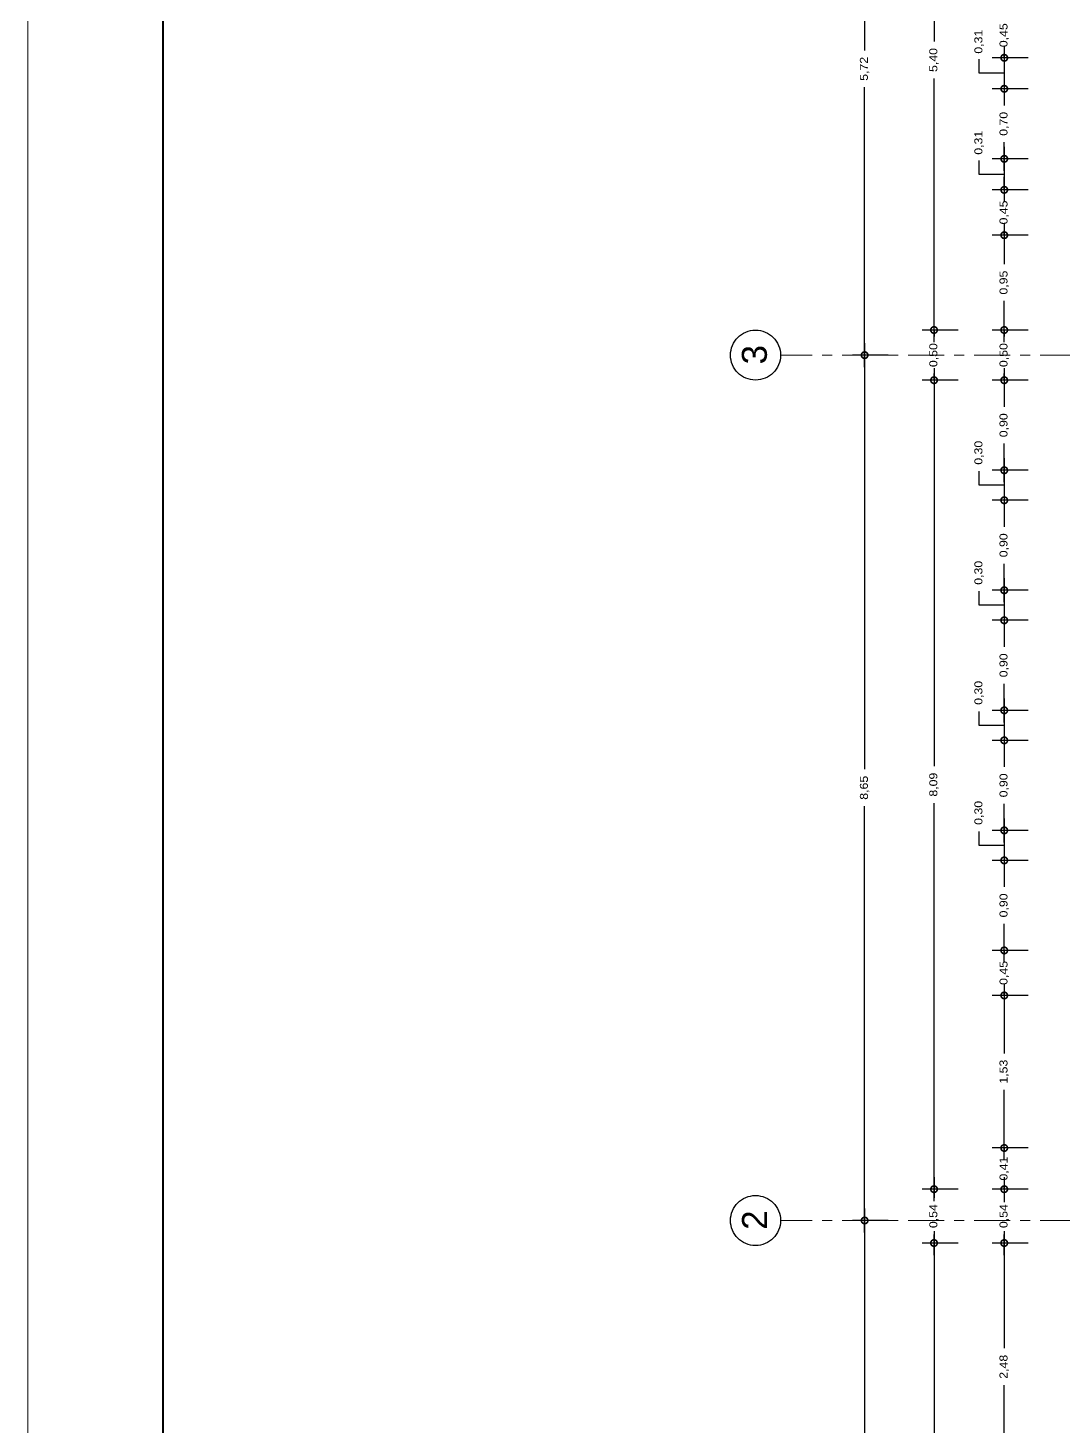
# Model space of a CAD drawing. Header units: millimetres. Extents: x -1459 to -1413, y -119 to 301.
# Drawn here: x -1459.03 to -1448.68, y -104.2 to -90.23 of the extents above; entities that cross this region are included whole.
import ezdxf

# ---------------------------------------------------------------- set-up
doc = ezdxf.new("R2010")
doc.units = ezdxf.units.MM
doc.linetypes.add('ACAD_ISO10W100', pattern=[18, 12, -3, 0, -3])
doc.layers.get('0').update_dxf_attribs({"lineweight": 0})
doc.layers.get('Defpoints').update_dxf_attribs({"lineweight": 5})
for name, color, linetype, lineweight in [('COTAS', 190, 'Continuous', 9), ('EJES', 2, 'ACAD_ISO10W100', 13), ('ROTULO', 7, 'Continuous', 5)]:
    doc.layers.add(name, color=color, linetype=linetype, lineweight=lineweight)
doc.styles.add('ARIAL DERECHO', font='arial.ttf', dxfattribs={"width": 1.1})
doc.styles.add('arial normal', font='arial.ttf', dxfattribs={"height": 0.25})
doc.dimstyles.new('COTAS 50 OK', dxfattribs={"dimtxt": 0.08, "dimasz": 0.13, "dimexe": 0.12, "dimexo": 0.2, "dimgap": 0.07, "dimtad": 0, "dimtih": 1, "dimtoh": 1, "dimzin": 0, "dimtxsty": 'ARIAL DERECHO', "dimblk": 'DOTSMALL', "dimcen": 0.15, "dimdle": 0.12, "dimadec": 0, "dimazin": 0, "dimtfac": 1, "dimtmove": 1, "dimatfit": 3, "dimfxl": 1, "dimtzin": 0, "dimarcsym": 0})

# ---------------------------------------------------------------- blocks, each defined once
blk = doc.blocks.new('_DotSmall')
at = {"color": 0, "linetype": 'ByBlock', "const_width": 0.5}
blk.add_lwpolyline([(-0.0625, 0, 1), (0.0625, 0, 1)], format="xyb", close=True, dxfattribs=at)
blk = doc.blocks.new('*D40')
at = {"layer": 'COTAS', "color": 0, "lineweight": -2}
for p, q in [((-1449.266, -101.717), (-1449.266, -101.922)), ((-1449.028, -101.837), (-1449.386, -101.837)), ((-1449.266, -102.495), (-1449.266, -102.29)), ((-1449.028, -102.375), (-1449.386, -102.375))]:
    blk.add_line(p, q, dxfattribs=at)
at = {"layer": 'Defpoints', "color": 0}
for p in [(-1448.828, -101.837), (-1449.266, -102.375), (-1448.828, -102.375)]:
    blk.add_point(p, dxfattribs=at)
at = {"layer": 'COTAS', "color": 0, "lineweight": -2, "xscale": 0.13, "yscale": 0.13, "zscale": 0.13}
for p, rotation in [((-1449.266, -101.837), 90), ((-1449.266, -102.375), 270)]:
    blk.add_blockref('_DotSmall', p, dxfattribs=dict(at, rotation=rotation))
at = {"layer": 'COTAS', "color": 0, "insert": (-1449.266, -102.106), "char_height": 0.08, "attachment_point": 5, "rotation": 90, "style": 'ARIAL DERECHO'}
blk.add_mtext('0,54', dxfattribs=at)
blk = doc.blocks.new('*D42')
at = {"layer": 'COTAS', "color": 0, "lineweight": -2}
for p, q in [((-1449.028, -98.25), (-1449.386, -98.25)), ((-1449.266, -98.13), (-1449.266, -98.67)), ((-1449.517, -98.4), (-1449.517, -98.26)), ((-1449.266, -98.4), (-1449.517, -98.4)), ((-1449.028, -98.55), (-1449.386, -98.55))]:
    blk.add_line(p, q, dxfattribs=at)
at = {"layer": 'Defpoints', "color": 0}
for p in [(-1448.828, -98.25), (-1449.266, -98.55), (-1448.828, -98.55)]:
    blk.add_point(p, dxfattribs=at)
at = {"layer": 'COTAS', "color": 0, "lineweight": -2, "xscale": 0.13, "yscale": 0.13, "zscale": 0.13}
for p, rotation in [((-1449.266, -98.25), 90), ((-1449.266, -98.55), 270)]:
    blk.add_blockref('_DotSmall', p, dxfattribs=dict(at, rotation=rotation))
at = {"layer": 'COTAS', "color": 0, "insert": (-1449.517, -98.075), "char_height": 0.08, "attachment_point": 5, "rotation": 90, "style": 'ARIAL DERECHO'}
blk.add_mtext('0,30', dxfattribs=at)
blk = doc.blocks.new('*D43')
at = {"layer": 'COTAS', "color": 0, "lineweight": -2}
for p, q in [((-1449.266, -101.425), (-1449.266, -101.295)), ((-1449.028, -101.425), (-1449.386, -101.425)), ((-1449.266, -101.425), (-1449.266, -101.455)), ((-1449.028, -101.837), (-1449.386, -101.837)), ((-1449.266, -101.837), (-1449.266, -101.807)), ((-1449.266, -101.837), (-1449.266, -101.967))]:
    blk.add_line(p, q, dxfattribs=at)
at = {"layer": 'Defpoints', "color": 0}
for p in [(-1448.828, -101.425), (-1449.266, -101.837), (-1448.828, -101.837)]:
    blk.add_point(p, dxfattribs=at)
at = {"layer": 'COTAS', "color": 0, "lineweight": -2, "xscale": 0.13, "yscale": 0.13, "zscale": 0.13}
for p, rotation in [((-1449.266, -101.425), 270), ((-1449.266, -101.837), 90)]:
    blk.add_blockref('_DotSmall', p, dxfattribs=dict(at, rotation=rotation))
at = {"layer": 'COTAS', "color": 0, "insert": (-1449.266, -101.631), "char_height": 0.08, "attachment_point": 5, "rotation": 90, "style": 'ARIAL DERECHO'}
blk.add_mtext('0,41', dxfattribs=at)
blk = doc.blocks.new('*D44')
at = {"layer": 'COTAS', "color": 0, "lineweight": -2}
for p, q in [((-1449.266, -99.78), (-1449.266, -100.482)), ((-1449.028, -99.9), (-1449.386, -99.9)), ((-1449.266, -101.545), (-1449.266, -100.842)), ((-1449.028, -101.425), (-1449.386, -101.425))]:
    blk.add_line(p, q, dxfattribs=at)
at = {"layer": 'Defpoints', "color": 0}
for p in [(-1448.828, -99.9), (-1449.266, -101.425), (-1448.828, -101.425)]:
    blk.add_point(p, dxfattribs=at)
at = {"layer": 'COTAS', "color": 0, "lineweight": -2, "xscale": 0.13, "yscale": 0.13, "zscale": 0.13}
for p, rotation in [((-1449.266, -99.9), 90), ((-1449.266, -101.425), 270)]:
    blk.add_blockref('_DotSmall', p, dxfattribs=dict(at, rotation=rotation))
at = {"layer": 'COTAS', "color": 0, "insert": (-1449.266, -100.662), "char_height": 0.08, "attachment_point": 5, "rotation": 90, "style": 'ARIAL DERECHO'}
blk.add_mtext('1,53', dxfattribs=at)
blk = doc.blocks.new('*D45')
at = {"layer": 'COTAS', "color": 0, "lineweight": -2}
for p, q in [((-1449.266, -98.43), (-1449.266, -98.815)), ((-1449.028, -98.55), (-1449.386, -98.55)), ((-1449.266, -99.57), (-1449.266, -99.184)), ((-1449.028, -99.45), (-1449.386, -99.45))]:
    blk.add_line(p, q, dxfattribs=at)
at = {"layer": 'Defpoints', "color": 0}
for p in [(-1448.828, -98.55), (-1449.266, -99.45), (-1448.828, -99.45)]:
    blk.add_point(p, dxfattribs=at)
at = {"layer": 'COTAS', "color": 0, "lineweight": -2, "xscale": 0.13, "yscale": 0.13, "zscale": 0.13}
for p, rotation in [((-1449.266, -98.55), 90), ((-1449.266, -99.45), 270)]:
    blk.add_blockref('_DotSmall', p, dxfattribs=dict(at, rotation=rotation))
at = {"layer": 'COTAS', "color": 0, "insert": (-1449.266, -99), "char_height": 0.08, "attachment_point": 5, "rotation": 90, "style": 'ARIAL DERECHO'}
blk.add_mtext('0,90', dxfattribs=at)
blk = doc.blocks.new('*D46')
at = {"layer": 'COTAS', "color": 0, "lineweight": -2}
for p, q in [((-1449.266, -96.93), (-1449.266, -97.47)), ((-1449.517, -97.2), (-1449.517, -97.06)), ((-1449.028, -97.05), (-1449.386, -97.05)), ((-1449.266, -97.2), (-1449.517, -97.2)), ((-1449.028, -97.35), (-1449.386, -97.35))]:
    blk.add_line(p, q, dxfattribs=at)
at = {"layer": 'Defpoints', "color": 0}
for p in [(-1448.828, -97.05), (-1449.266, -97.35), (-1448.828, -97.35)]:
    blk.add_point(p, dxfattribs=at)
at = {"layer": 'COTAS', "color": 0, "lineweight": -2, "xscale": 0.13, "yscale": 0.13, "zscale": 0.13}
for p, rotation in [((-1449.266, -97.05), 90), ((-1449.266, -97.35), 270)]:
    blk.add_blockref('_DotSmall', p, dxfattribs=dict(at, rotation=rotation))
at = {"layer": 'COTAS', "color": 0, "insert": (-1449.517, -96.875), "char_height": 0.08, "attachment_point": 5, "rotation": 90, "style": 'ARIAL DERECHO'}
blk.add_mtext('0,30', dxfattribs=at)
blk = doc.blocks.new('*D47')
at = {"layer": 'COTAS', "color": 0, "lineweight": -2}
for p, q in [((-1449.266, -97.23), (-1449.266, -97.615)), ((-1449.028, -97.35), (-1449.386, -97.35)), ((-1449.266, -98.37), (-1449.266, -97.984)), ((-1449.028, -98.25), (-1449.386, -98.25))]:
    blk.add_line(p, q, dxfattribs=at)
at = {"layer": 'Defpoints', "color": 0}
for p in [(-1448.828, -97.35), (-1449.266, -98.25), (-1448.828, -98.25)]:
    blk.add_point(p, dxfattribs=at)
at = {"layer": 'COTAS', "color": 0, "lineweight": -2, "xscale": 0.13, "yscale": 0.13, "zscale": 0.13}
for p, rotation in [((-1449.266, -97.35), 90), ((-1449.266, -98.25), 270)]:
    blk.add_blockref('_DotSmall', p, dxfattribs=dict(at, rotation=rotation))
at = {"layer": 'COTAS', "color": 0, "insert": (-1449.266, -97.8), "char_height": 0.08, "attachment_point": 5, "rotation": 90, "style": 'ARIAL DERECHO'}
blk.add_mtext('0,90', dxfattribs=at)
blk = doc.blocks.new('*D51')
at = {"layer": 'COTAS', "color": 0, "lineweight": -2}
for p, q in [((-1449.968, -101.717), (-1449.968, -101.922)), ((-1449.728, -101.837), (-1450.088, -101.837)), ((-1449.968, -102.495), (-1449.968, -102.29)), ((-1449.728, -102.375), (-1450.088, -102.375))]:
    blk.add_line(p, q, dxfattribs=at)
at = {"layer": 'Defpoints', "color": 0}
for p in [(-1449.528, -101.837), (-1449.968, -102.375), (-1449.528, -102.375)]:
    blk.add_point(p, dxfattribs=at)
at = {"layer": 'COTAS', "color": 0, "lineweight": -2, "xscale": 0.13, "yscale": 0.13, "zscale": 0.13}
for p, rotation in [((-1449.968, -101.837), 90), ((-1449.968, -102.375), 270)]:
    blk.add_blockref('_DotSmall', p, dxfattribs=dict(at, rotation=rotation))
at = {"layer": 'COTAS', "color": 0, "insert": (-1449.968, -102.106), "char_height": 0.08, "attachment_point": 5, "rotation": 90, "style": 'ARIAL DERECHO'}
blk.add_mtext('0,54', dxfattribs=at)
blk = doc.blocks.new('*D55')
at = {"layer": 'COTAS', "color": 0, "lineweight": -2}
for p, q in [((-1449.028, -90.837), (-1449.386, -90.837)), ((-1449.266, -90.717), (-1449.266, -91.003)), ((-1449.266, -91.657), (-1449.266, -91.371)), ((-1449.028, -91.537), (-1449.386, -91.537))]:
    blk.add_line(p, q, dxfattribs=at)
at = {"layer": 'Defpoints', "color": 0}
for p in [(-1448.828, -90.837), (-1449.266, -91.537), (-1448.828, -91.537)]:
    blk.add_point(p, dxfattribs=at)
at = {"layer": 'COTAS', "color": 0, "lineweight": -2, "xscale": 0.13, "yscale": 0.13, "zscale": 0.13}
for p, rotation in [((-1449.266, -90.837), 90), ((-1449.266, -91.537), 270)]:
    blk.add_blockref('_DotSmall', p, dxfattribs=dict(at, rotation=rotation))
at = {"layer": 'COTAS', "color": 0, "insert": (-1449.266, -91.187), "char_height": 0.08, "attachment_point": 5, "rotation": 90, "style": 'ARIAL DERECHO'}
blk.add_mtext('0,70', dxfattribs=at)
blk = doc.blocks.new('*D56')
at = {"layer": 'COTAS', "color": 0, "lineweight": -2}
for p, q in [((-1449.266, -92.18), (-1449.266, -92.589)), ((-1449.028, -92.3), (-1449.386, -92.3)), ((-1449.266, -93.368), (-1449.266, -92.958)), ((-1449.028, -93.248), (-1449.386, -93.248))]:
    blk.add_line(p, q, dxfattribs=at)
at = {"layer": 'Defpoints', "color": 0}
for p in [(-1448.828, -92.3), (-1449.266, -93.248), (-1448.828, -93.248)]:
    blk.add_point(p, dxfattribs=at)
at = {"layer": 'COTAS', "color": 0, "lineweight": -2, "xscale": 0.13, "yscale": 0.13, "zscale": 0.13}
for p, rotation in [((-1449.266, -92.3), 90), ((-1449.266, -93.248), 270)]:
    blk.add_blockref('_DotSmall', p, dxfattribs=dict(at, rotation=rotation))
at = {"layer": 'COTAS', "color": 0, "insert": (-1449.266, -92.774), "char_height": 0.08, "attachment_point": 5, "rotation": 90, "style": 'ARIAL DERECHO'}
blk.add_mtext('0,95', dxfattribs=at)
blk = doc.blocks.new('*D88')
at = {"layer": 'COTAS', "color": 0, "lineweight": -2}
for p, q in [((-1449.968, -102.255), (-1449.968, -105.415)), ((-1449.728, -102.375), (-1450.088, -102.375)), ((-1449.968, -108.945), (-1449.968, -105.784)), ((-1449.728, -108.825), (-1450.088, -108.825))]:
    blk.add_line(p, q, dxfattribs=at)
at = {"layer": 'Defpoints', "color": 0}
for p in [(-1449.528, -102.375), (-1449.968, -108.825), (-1449.528, -108.825)]:
    blk.add_point(p, dxfattribs=at)
at = {"layer": 'COTAS', "color": 0, "lineweight": -2, "xscale": 0.13, "yscale": 0.13, "zscale": 0.13}
for p, rotation in [((-1449.968, -102.375), 90), ((-1449.968, -108.825), 270)]:
    blk.add_blockref('_DotSmall', p, dxfattribs=dict(at, rotation=rotation))
at = {"layer": 'COTAS', "color": 0, "insert": (-1449.968, -105.6), "char_height": 0.08, "attachment_point": 5, "rotation": 90, "style": 'ARIAL DERECHO'}
blk.add_mtext('6,45', dxfattribs=at)
blk = doc.blocks.new('*D89')
at = {"layer": 'COTAS', "color": 0, "lineweight": -2}
for p, q in [((-1450.428, -93.499), (-1450.782, -93.499)), ((-1450.662, -93.379), (-1450.662, -97.639)), ((-1450.662, -102.27), (-1450.662, -98.009)), ((-1450.428, -102.15), (-1450.782, -102.15))]:
    blk.add_line(p, q, dxfattribs=at)
at = {"layer": 'Defpoints', "color": 0}
for p in [(-1450.228, -93.499), (-1450.662, -102.15), (-1450.228, -102.15)]:
    blk.add_point(p, dxfattribs=at)
at = {"layer": 'COTAS', "color": 0, "lineweight": -2, "xscale": 0.13, "yscale": 0.13, "zscale": 0.13}
for p, rotation in [((-1450.662, -93.499), 90), ((-1450.662, -102.15), 270)]:
    blk.add_blockref('_DotSmall', p, dxfattribs=dict(at, rotation=rotation))
at = {"layer": 'COTAS', "color": 0, "insert": (-1450.662, -97.824), "char_height": 0.08, "attachment_point": 5, "rotation": 90, "style": 'ARIAL DERECHO'}
blk.add_mtext('8,65', dxfattribs=at)
blk = doc.blocks.new('*D90')
at = {"layer": 'COTAS', "color": 0, "lineweight": -2}
for p, q in [((-1450.428, -102.15), (-1450.782, -102.15)), ((-1450.662, -102.03), (-1450.662, -105.352)), ((-1450.662, -109.045), (-1450.662, -105.722)), ((-1450.428, -108.925), (-1450.782, -108.925))]:
    blk.add_line(p, q, dxfattribs=at)
at = {"layer": 'Defpoints', "color": 0}
for p in [(-1450.228, -102.15), (-1450.662, -108.925), (-1450.228, -108.925)]:
    blk.add_point(p, dxfattribs=at)
at = {"layer": 'COTAS', "color": 0, "lineweight": -2, "xscale": 0.13, "yscale": 0.13, "zscale": 0.13}
for p, rotation in [((-1450.662, -102.15), 90), ((-1450.662, -108.925), 270)]:
    blk.add_blockref('_DotSmall', p, dxfattribs=dict(at, rotation=rotation))
at = {"layer": 'COTAS', "color": 0, "insert": (-1450.662, -105.537), "char_height": 0.08, "attachment_point": 5, "rotation": 90, "style": 'ARIAL DERECHO'}
blk.add_mtext('6,78', dxfattribs=at)
blk = doc.blocks.new('*D91')
at = {"layer": 'COTAS', "color": 0, "lineweight": -2}
for p, q in [((-1449.968, -87.73), (-1449.968, -90.364)), ((-1449.728, -87.85), (-1450.088, -87.85)), ((-1449.968, -93.368), (-1449.968, -90.733)), ((-1449.728, -93.248), (-1450.088, -93.248))]:
    blk.add_line(p, q, dxfattribs=at)
at = {"layer": 'Defpoints', "color": 0}
for p in [(-1449.528, -87.85), (-1449.968, -93.248), (-1449.528, -93.248)]:
    blk.add_point(p, dxfattribs=at)
at = {"layer": 'COTAS', "color": 0, "lineweight": -2, "xscale": 0.13, "yscale": 0.13, "zscale": 0.13}
for p, rotation in [((-1449.968, -87.85), 90), ((-1449.968, -93.248), 270)]:
    blk.add_blockref('_DotSmall', p, dxfattribs=dict(at, rotation=rotation))
at = {"layer": 'COTAS', "color": 0, "insert": (-1449.968, -90.549), "char_height": 0.08, "attachment_point": 5, "rotation": 90, "style": 'ARIAL DERECHO'}
blk.add_mtext('5,40', dxfattribs=at)
blk = doc.blocks.new('*D93')
at = {"layer": 'COTAS', "color": 0, "lineweight": -2}
for p, q in [((-1450.662, -87.655), (-1450.662, -90.453)), ((-1450.419, -87.775), (-1450.782, -87.775)), ((-1450.662, -93.619), (-1450.662, -90.82)), ((-1450.428, -93.499), (-1450.782, -93.499))]:
    blk.add_line(p, q, dxfattribs=at)
at = {"layer": 'Defpoints', "color": 0}
for p in [(-1450.219, -87.775), (-1450.662, -93.499), (-1450.228, -93.499)]:
    blk.add_point(p, dxfattribs=at)
at = {"layer": 'COTAS', "color": 0, "lineweight": -2, "xscale": 0.13, "yscale": 0.13, "zscale": 0.13}
for p, rotation in [((-1450.662, -87.775), 90), ((-1450.662, -93.499), 270)]:
    blk.add_blockref('_DotSmall', p, dxfattribs=dict(at, rotation=rotation))
at = {"layer": 'COTAS', "color": 0, "insert": (-1450.662, -90.637), "char_height": 0.08, "attachment_point": 5, "rotation": 90, "style": 'ARIAL DERECHO'}
blk.add_mtext('5,72', dxfattribs=at)
blk = doc.blocks.new('*D463')
at = {"layer": 'COTAS', "color": 0, "lineweight": -2}
for p, q in [((-1449.028, -96.15), (-1449.386, -96.15)), ((-1449.266, -96.03), (-1449.266, -96.415)), ((-1449.266, -97.17), (-1449.266, -96.784)), ((-1449.028, -97.05), (-1449.386, -97.05))]:
    blk.add_line(p, q, dxfattribs=at)
at = {"layer": 'Defpoints', "color": 0}
for p in [(-1448.828, -96.15), (-1449.266, -97.05), (-1448.828, -97.05)]:
    blk.add_point(p, dxfattribs=at)
at = {"layer": 'COTAS', "color": 0, "lineweight": -2, "xscale": 0.13, "yscale": 0.13, "zscale": 0.13}
for p, rotation in [((-1449.266, -96.15), 90), ((-1449.266, -97.05), 270)]:
    blk.add_blockref('_DotSmall', p, dxfattribs=dict(at, rotation=rotation))
at = {"layer": 'COTAS', "color": 0, "insert": (-1449.266, -96.6), "char_height": 0.08, "attachment_point": 5, "rotation": 90, "style": 'ARIAL DERECHO'}
blk.add_mtext('0,90', dxfattribs=at)
blk = doc.blocks.new('*D462')
at = {"layer": 'COTAS', "color": 0, "lineweight": -2}
for p, q in [((-1449.266, -95.73), (-1449.266, -96.27)), ((-1449.517, -96), (-1449.517, -95.86)), ((-1449.028, -95.85), (-1449.386, -95.85)), ((-1449.266, -96), (-1449.517, -96)), ((-1449.028, -96.15), (-1449.386, -96.15))]:
    blk.add_line(p, q, dxfattribs=at)
at = {"layer": 'Defpoints', "color": 0}
for p in [(-1448.828, -95.85), (-1449.266, -96.15), (-1448.828, -96.15)]:
    blk.add_point(p, dxfattribs=at)
at = {"layer": 'COTAS', "color": 0, "lineweight": -2, "xscale": 0.13, "yscale": 0.13, "zscale": 0.13}
for p, rotation in [((-1449.266, -95.85), 90), ((-1449.266, -96.15), 270)]:
    blk.add_blockref('_DotSmall', p, dxfattribs=dict(at, rotation=rotation))
at = {"layer": 'COTAS', "color": 0, "insert": (-1449.517, -95.675), "char_height": 0.08, "attachment_point": 5, "rotation": 90, "style": 'ARIAL DERECHO'}
blk.add_mtext('0,30', dxfattribs=at)
blk = doc.blocks.new('*D465')
at = {"layer": 'COTAS', "color": 0, "lineweight": -2}
for p, q in [((-1449.266, -94.83), (-1449.266, -95.215)), ((-1449.028, -94.95), (-1449.386, -94.95)), ((-1449.266, -95.97), (-1449.266, -95.584)), ((-1449.028, -95.85), (-1449.386, -95.85))]:
    blk.add_line(p, q, dxfattribs=at)
at = {"layer": 'Defpoints', "color": 0}
for p in [(-1448.828, -94.95), (-1449.266, -95.85), (-1448.828, -95.85)]:
    blk.add_point(p, dxfattribs=at)
at = {"layer": 'COTAS', "color": 0, "lineweight": -2, "xscale": 0.13, "yscale": 0.13, "zscale": 0.13}
for p, rotation in [((-1449.266, -94.95), 90), ((-1449.266, -95.85), 270)]:
    blk.add_blockref('_DotSmall', p, dxfattribs=dict(at, rotation=rotation))
at = {"layer": 'COTAS', "color": 0, "insert": (-1449.266, -95.4), "char_height": 0.08, "attachment_point": 5, "rotation": 90, "style": 'ARIAL DERECHO'}
blk.add_mtext('0,90', dxfattribs=at)
blk = doc.blocks.new('*D464')
at = {"layer": 'COTAS', "color": 0, "lineweight": -2}
for p, q in [((-1449.266, -94.53), (-1449.266, -95.07)), ((-1449.517, -94.8), (-1449.517, -94.66)), ((-1449.028, -94.65), (-1449.386, -94.65)), ((-1449.266, -94.8), (-1449.517, -94.8)), ((-1449.028, -94.95), (-1449.386, -94.95))]:
    blk.add_line(p, q, dxfattribs=at)
at = {"layer": 'Defpoints', "color": 0}
for p in [(-1448.828, -94.65), (-1449.266, -94.95), (-1448.828, -94.95)]:
    blk.add_point(p, dxfattribs=at)
at = {"layer": 'COTAS', "color": 0, "lineweight": -2, "xscale": 0.13, "yscale": 0.13, "zscale": 0.13}
for p, rotation in [((-1449.266, -94.65), 90), ((-1449.266, -94.95), 270)]:
    blk.add_blockref('_DotSmall', p, dxfattribs=dict(at, rotation=rotation))
at = {"layer": 'COTAS', "color": 0, "insert": (-1449.517, -94.475), "char_height": 0.08, "attachment_point": 5, "rotation": 90, "style": 'ARIAL DERECHO'}
blk.add_mtext('0,30', dxfattribs=at)
blk = doc.blocks.new('*D466')
at = {"layer": 'COTAS', "color": 0, "lineweight": -2}
for p, q in [((-1449.266, -93.63), (-1449.266, -94.015)), ((-1449.028, -93.75), (-1449.386, -93.75)), ((-1449.266, -94.77), (-1449.266, -94.384)), ((-1449.028, -94.65), (-1449.386, -94.65))]:
    blk.add_line(p, q, dxfattribs=at)
at = {"layer": 'Defpoints', "color": 0}
for p in [(-1448.828, -93.75), (-1449.266, -94.65), (-1448.828, -94.65)]:
    blk.add_point(p, dxfattribs=at)
at = {"layer": 'COTAS', "color": 0, "lineweight": -2, "xscale": 0.13, "yscale": 0.13, "zscale": 0.13}
for p, rotation in [((-1449.266, -93.75), 90), ((-1449.266, -94.65), 270)]:
    blk.add_blockref('_DotSmall', p, dxfattribs=dict(at, rotation=rotation))
at = {"layer": 'COTAS', "color": 0, "insert": (-1449.266, -94.2), "char_height": 0.08, "attachment_point": 5, "rotation": 90, "style": 'ARIAL DERECHO'}
blk.add_mtext('0,90', dxfattribs=at)
blk = doc.blocks.new('*D467')
at = {"layer": 'COTAS', "color": 0, "lineweight": -2}
for p, q in [((-1449.266, -93.248), (-1449.266, -93.118)), ((-1449.028, -93.248), (-1449.386, -93.248)), ((-1449.266, -93.248), (-1449.266, -93.314)), ((-1449.028, -93.75), (-1449.386, -93.75)), ((-1449.266, -93.75), (-1449.266, -93.683)), ((-1449.266, -93.75), (-1449.266, -93.88))]:
    blk.add_line(p, q, dxfattribs=at)
at = {"layer": 'Defpoints', "color": 0}
for p in [(-1448.828, -93.248), (-1449.266, -93.75), (-1448.828, -93.75)]:
    blk.add_point(p, dxfattribs=at)
at = {"layer": 'COTAS', "color": 0, "lineweight": -2, "xscale": 0.13, "yscale": 0.13, "zscale": 0.13}
for p, rotation in [((-1449.266, -93.248), 270), ((-1449.266, -93.75), 90)]:
    blk.add_blockref('_DotSmall', p, dxfattribs=dict(at, rotation=rotation))
at = {"layer": 'COTAS', "color": 0, "insert": (-1449.266, -93.499), "char_height": 0.08, "attachment_point": 5, "rotation": 90, "style": 'ARIAL DERECHO'}
blk.add_mtext('0,50', dxfattribs=at)
blk = doc.blocks.new('*D468')
at = {"layer": 'COTAS', "color": 0, "lineweight": -2}
for p, q in [((-1449.968, -93.248), (-1449.968, -93.118)), ((-1449.728, -93.248), (-1450.088, -93.248)), ((-1449.968, -93.248), (-1449.968, -93.314)), ((-1449.728, -93.75), (-1450.088, -93.75)), ((-1449.968, -93.75), (-1449.968, -93.683)), ((-1449.968, -93.75), (-1449.968, -93.88))]:
    blk.add_line(p, q, dxfattribs=at)
at = {"layer": 'Defpoints', "color": 0}
for p in [(-1449.528, -93.248), (-1449.968, -93.75), (-1449.528, -93.75)]:
    blk.add_point(p, dxfattribs=at)
at = {"layer": 'COTAS', "color": 0, "lineweight": -2, "xscale": 0.13, "yscale": 0.13, "zscale": 0.13}
for p, rotation in [((-1449.968, -93.248), 270), ((-1449.968, -93.75), 90)]:
    blk.add_blockref('_DotSmall', p, dxfattribs=dict(at, rotation=rotation))
at = {"layer": 'COTAS', "color": 0, "insert": (-1449.968, -93.499), "char_height": 0.08, "attachment_point": 5, "rotation": 90, "style": 'ARIAL DERECHO'}
blk.add_mtext('0,50', dxfattribs=at)
blk = doc.blocks.new('*D469')
at = {"layer": 'COTAS', "color": 0, "lineweight": -2}
for p, q in [((-1449.968, -93.63), (-1449.968, -97.609)), ((-1449.728, -93.75), (-1450.088, -93.75)), ((-1449.968, -101.957), (-1449.968, -97.978)), ((-1449.728, -101.837), (-1450.088, -101.837))]:
    blk.add_line(p, q, dxfattribs=at)
at = {"layer": 'Defpoints', "color": 0}
for p in [(-1449.528, -93.75), (-1449.968, -101.837), (-1449.528, -101.837)]:
    blk.add_point(p, dxfattribs=at)
at = {"layer": 'COTAS', "color": 0, "lineweight": -2, "xscale": 0.13, "yscale": 0.13, "zscale": 0.13}
for p, rotation in [((-1449.968, -93.75), 90), ((-1449.968, -101.837), 270)]:
    blk.add_blockref('_DotSmall', p, dxfattribs=dict(at, rotation=rotation))
at = {"layer": 'COTAS', "color": 0, "insert": (-1449.968, -97.793), "char_height": 0.08, "attachment_point": 5, "rotation": 90, "style": 'ARIAL DERECHO'}
blk.add_mtext('8,09', dxfattribs=at)
blk = doc.blocks.new('*D470')
at = {"layer": 'COTAS', "color": 0, "lineweight": -2}
for p, q in [((-1449.266, -99.45), (-1449.266, -99.32)), ((-1449.028, -99.45), (-1449.386, -99.45)), ((-1449.266, -99.45), (-1449.266, -99.49)), ((-1449.028, -99.9), (-1449.386, -99.9)), ((-1449.266, -99.9), (-1449.266, -99.859)), ((-1449.266, -99.9), (-1449.266, -100.03))]:
    blk.add_line(p, q, dxfattribs=at)
at = {"layer": 'Defpoints', "color": 0}
for p in [(-1448.828, -99.45), (-1449.266, -99.9), (-1448.828, -99.9)]:
    blk.add_point(p, dxfattribs=at)
at = {"layer": 'COTAS', "color": 0, "lineweight": -2, "xscale": 0.13, "yscale": 0.13, "zscale": 0.13}
for p, rotation in [((-1449.266, -99.45), 270), ((-1449.266, -99.9), 90)]:
    blk.add_blockref('_DotSmall', p, dxfattribs=dict(at, rotation=rotation))
at = {"layer": 'COTAS', "color": 0, "insert": (-1449.266, -99.675), "char_height": 0.08, "attachment_point": 5, "rotation": 90, "style": 'ARIAL DERECHO'}
blk.add_mtext('0,45', dxfattribs=at)
blk = doc.blocks.new('*D474')
at = {"layer": 'COTAS', "color": 0, "lineweight": -2}
for p, q in [((-1449.266, -91.847), (-1449.266, -91.717)), ((-1449.028, -91.847), (-1449.386, -91.847)), ((-1449.266, -91.847), (-1449.266, -91.889)), ((-1449.028, -92.3), (-1449.386, -92.3)), ((-1449.266, -92.3), (-1449.266, -92.258)), ((-1449.266, -92.3), (-1449.266, -92.43))]:
    blk.add_line(p, q, dxfattribs=at)
at = {"layer": 'Defpoints', "color": 0}
for p in [(-1449.266, -91.847), (-1448.828, -91.847), (-1448.828, -92.3)]:
    blk.add_point(p, dxfattribs=at)
at = {"layer": 'COTAS', "color": 0, "lineweight": -2, "xscale": 0.13, "yscale": 0.13, "zscale": 0.13}
for p, rotation in [((-1449.266, -91.847), 270), ((-1449.266, -92.3), 90)]:
    blk.add_blockref('_DotSmall', p, dxfattribs=dict(at, rotation=rotation))
at = {"layer": 'COTAS', "color": 0, "insert": (-1449.266, -92.073), "char_height": 0.08, "attachment_point": 5, "rotation": 90, "style": 'ARIAL DERECHO'}
blk.add_mtext('0,45', dxfattribs=at)
blk = doc.blocks.new('*D475')
at = {"layer": 'COTAS', "color": 0, "lineweight": -2}
for p, q in [((-1449.028, -91.537), (-1449.386, -91.537)), ((-1449.266, -91.417), (-1449.266, -91.967)), ((-1449.517, -91.692), (-1449.517, -91.552)), ((-1449.266, -91.692), (-1449.517, -91.692)), ((-1449.028, -91.847), (-1449.386, -91.847))]:
    blk.add_line(p, q, dxfattribs=at)
at = {"layer": 'Defpoints', "color": 0}
for p in [(-1448.828, -91.537), (-1449.266, -91.847), (-1448.828, -91.847)]:
    blk.add_point(p, dxfattribs=at)
at = {"layer": 'COTAS', "color": 0, "lineweight": -2, "xscale": 0.13, "yscale": 0.13, "zscale": 0.13}
for p, rotation in [((-1449.266, -91.537), 90), ((-1449.266, -91.847), 270)]:
    blk.add_blockref('_DotSmall', p, dxfattribs=dict(at, rotation=rotation))
at = {"layer": 'COTAS', "color": 0, "insert": (-1449.517, -91.376), "char_height": 0.08, "attachment_point": 5, "rotation": 90, "style": 'ARIAL DERECHO'}
blk.add_mtext('0,31', dxfattribs=at)
blk = doc.blocks.new('*D476')
at = {"layer": 'COTAS', "color": 0, "lineweight": -2}
for p, q in [((-1449.266, -90.407), (-1449.266, -90.957)), ((-1449.517, -90.682), (-1449.517, -90.542)), ((-1449.028, -90.527), (-1449.386, -90.527)), ((-1449.266, -90.682), (-1449.517, -90.682)), ((-1449.028, -90.837), (-1449.386, -90.837))]:
    blk.add_line(p, q, dxfattribs=at)
at = {"layer": 'Defpoints', "color": 0}
for p in [(-1448.828, -90.527), (-1449.266, -90.837), (-1448.828, -90.837)]:
    blk.add_point(p, dxfattribs=at)
at = {"layer": 'COTAS', "color": 0, "lineweight": -2, "xscale": 0.13, "yscale": 0.13, "zscale": 0.13}
for p, rotation in [((-1449.266, -90.527), 90), ((-1449.266, -90.837), 270)]:
    blk.add_blockref('_DotSmall', p, dxfattribs=dict(at, rotation=rotation))
at = {"layer": 'COTAS', "color": 0, "insert": (-1449.517, -90.366), "char_height": 0.08, "attachment_point": 5, "rotation": 90, "style": 'ARIAL DERECHO'}
blk.add_mtext('0,31', dxfattribs=at)
blk = doc.blocks.new('*D477')
at = {"layer": 'COTAS', "color": 0, "lineweight": -2}
for p, q in [((-1449.266, -90.075), (-1449.266, -89.945)), ((-1449.028, -90.075), (-1449.386, -90.075)), ((-1449.266, -90.075), (-1449.266, -90.116)), ((-1449.028, -90.527), (-1449.386, -90.527)), ((-1449.266, -90.527), (-1449.266, -90.485)), ((-1449.266, -90.527), (-1449.266, -90.657))]:
    blk.add_line(p, q, dxfattribs=at)
at = {"layer": 'Defpoints', "color": 0}
for p in [(-1448.828, -90.075), (-1449.266, -90.527), (-1448.828, -90.527)]:
    blk.add_point(p, dxfattribs=at)
at = {"layer": 'COTAS', "color": 0, "lineweight": -2, "xscale": 0.13, "yscale": 0.13, "zscale": 0.13}
for p, rotation in [((-1449.266, -90.075), 270), ((-1449.266, -90.527), 90)]:
    blk.add_blockref('_DotSmall', p, dxfattribs=dict(at, rotation=rotation))
at = {"layer": 'COTAS', "color": 0, "insert": (-1449.266, -90.301), "char_height": 0.08, "attachment_point": 5, "rotation": 90, "style": 'ARIAL DERECHO'}
blk.add_mtext('0,45', dxfattribs=at)
blk = doc.blocks.new('*D482')
at = {"layer": 'COTAS', "color": 0, "lineweight": -2}
for p, q in [((-1449.266, -102.255), (-1449.266, -103.427)), ((-1449.028, -102.375), (-1449.386, -102.375)), ((-1449.266, -104.97), (-1449.266, -103.797)), ((-1449.028, -104.85), (-1449.386, -104.85))]:
    blk.add_line(p, q, dxfattribs=at)
at = {"layer": 'Defpoints', "color": 0}
for p in [(-1449.266, -102.375), (-1448.828, -102.375), (-1448.828, -104.85)]:
    blk.add_point(p, dxfattribs=at)
at = {"layer": 'COTAS', "color": 0, "lineweight": -2, "xscale": 0.13, "yscale": 0.13, "zscale": 0.13}
for p, rotation in [((-1449.266, -102.375), 90), ((-1449.266, -104.85), 270)]:
    blk.add_blockref('_DotSmall', p, dxfattribs=dict(at, rotation=rotation))
at = {"layer": 'COTAS', "color": 0, "insert": (-1449.266, -103.612), "char_height": 0.08, "attachment_point": 5, "rotation": 90, "style": 'ARIAL DERECHO'}
blk.add_mtext('2,48', dxfattribs=at)

msp = doc.modelspace()

# ---------------------------------------------------------------- linework, layer by layer
at = {"layer": 'EJES', "ltscale": 0.03}
for p, q in [((-1427.428, -93.499), (-1451.503, -93.499)), ((-1427.428, -102.15), (-1451.503, -102.15))]:
    msp.add_line(p, q, dxfattribs=at)
at = {"layer": 'EJES', "lineweight": 30}
for centre in [(-1451.753, -93.499), (-1451.753, -102.15)]:
    msp.add_circle(centre, 0.25, dxfattribs=at)
at = {"layer": 'ROTULO'}
msp.add_lwpolyline([(-1413.278, -118.786), (-1413.278, -54.286), (-1459.028, -54.286), (-1459.028, -118.786)], close=True, dxfattribs=at)
at = {"layer": 'ROTULO', "lineweight": 40}
msp.add_lwpolyline([(-1414.628, -117.436), (-1414.628, -55.636), (-1457.678, -55.636), (-1457.678, -117.436)], close=True, dxfattribs=at)

# ---------------------------------------------------------------- texts
at = {"layer": 'EJES', "linetype": 'Continuous', "char_height": 0.25, "width": 0.309, "attachment_point": 5, "rotation": 90, "style": 'arial normal'}
for s, insert in [('3', (-1451.763, -93.495)), ('2', (-1451.763, -102.146))]:
    msp.add_mtext(s, dxfattribs=dict(at, insert=insert))

# ---------------------------------------------------------------- dimensions: what is measured, and where the dimension line sits
at = {"layer": 'COTAS'}
for base, p1, p2, picture, middle in [((-1450.662, -93.499), (-1450.219, -87.775), (-1450.228, -93.499), '*D93', (-1450.662, -90.637)), ((-1449.968, -93.248), (-1449.528, -87.85), (-1449.528, -93.248), '*D91', (-1449.968, -90.549)), ((-1449.266, -90.527), (-1448.828, -90.075), (-1448.828, -90.527), '*D477', (-1449.266, -90.301)), ((-1449.266, -90.837), (-1448.828, -90.527), (-1448.828, -90.837), '*D476', (-1449.517, -90.472)), ((-1449.266, -91.537), (-1448.828, -90.837), (-1448.828, -91.537), '*D55', (-1449.266, -91.187)), ((-1449.266, -91.847), (-1448.828, -91.537), (-1448.828, -91.847), '*D475', (-1449.517, -91.482)), ((-1449.266, -91.847), (-1448.828, -92.3), (-1448.828, -91.847), '*D474', (-1449.266, -92.073)), ((-1449.266, -93.248), (-1448.828, -92.3), (-1448.828, -93.248), '*D56', (-1449.266, -92.774)), ((-1449.968, -93.75), (-1449.528, -93.248), (-1449.528, -93.75), '*D468', (-1449.968, -93.499)), ((-1449.266, -93.75), (-1448.828, -93.248), (-1448.828, -93.75), '*D467', (-1449.266, -93.499)), ((-1450.662, -102.15), (-1450.228, -93.499), (-1450.228, -102.15), '*D89', (-1450.662, -97.824)), ((-1449.968, -101.837), (-1449.528, -93.75), (-1449.528, -101.837), '*D469', (-1449.968, -97.793)), ((-1449.266, -94.65), (-1448.828, -93.75), (-1448.828, -94.65), '*D466', (-1449.266, -94.2)), ((-1449.266, -94.95), (-1448.828, -94.65), (-1448.828, -94.95), '*D464', (-1449.517, -94.59)), ((-1449.266, -95.85), (-1448.828, -94.95), (-1448.828, -95.85), '*D465', (-1449.266, -95.4)), ((-1449.266, -96.15), (-1448.828, -95.85), (-1448.828, -96.15), '*D462', (-1449.517, -95.79)), ((-1449.266, -97.05), (-1448.828, -96.15), (-1448.828, -97.05), '*D463', (-1449.266, -96.6)), ((-1449.266, -97.35), (-1448.828, -97.05), (-1448.828, -97.35), '*D46', (-1449.517, -96.99)), ((-1449.266, -98.25), (-1448.828, -97.35), (-1448.828, -98.25), '*D47', (-1449.266, -97.8)), ((-1449.266, -98.55), (-1448.828, -98.25), (-1448.828, -98.55), '*D42', (-1449.517, -98.19)), ((-1449.266, -99.45), (-1448.828, -98.55), (-1448.828, -99.45), '*D45', (-1449.266, -99)), ((-1449.266, -99.9), (-1448.828, -99.45), (-1448.828, -99.9), '*D470', (-1449.266, -99.675)), ((-1449.266109401, -101.424520554), (-1448.828038982, -99.899520554), (-1448.828038982, -101.424520554), '*D44', (-1449.266109401, -100.662020554)), ((-1449.266, -101.837), (-1448.828, -101.425), (-1448.828, -101.837), '*D43', (-1449.266, -101.631)), ((-1449.968, -102.375), (-1449.528, -101.837), (-1449.528, -102.375), '*D51', (-1449.968, -102.106)), ((-1449.266, -102.375), (-1448.828, -101.837), (-1448.828, -102.375), '*D40', (-1449.266, -102.106)), ((-1449.968, -108.825), (-1449.528, -102.375), (-1449.528, -108.825), '*D88', (-1449.968, -105.6)), ((-1449.266109401, -102.374520554), (-1448.828038982, -104.849520554), (-1448.828038982, -102.374520554), '*D482', (-1449.266109401, -103.612020554))]:
    dim = msp.add_linear_dim(base=base, p1=p1, p2=p2, angle=90, dimstyle='COTAS 50 OK', dxfattribs=at)
    dim.commit()
    dim.dimension.update_dxf_attribs({"geometry": picture, "text_midpoint": middle})
dim = msp.add_aligned_dim(p1=(-1450.228038982, -102.149520554), p2=(-1450.228038982, -108.924520554), distance=-0.43428305, dimstyle='COTAS 50 OK', dxfattribs=at)
dim.commit()
dim.dimension.update_dxf_attribs({"geometry": '*D90', "text_midpoint": (-1450.662322032, -105.537020554)})

doc.saveas('drawing.dxf')
